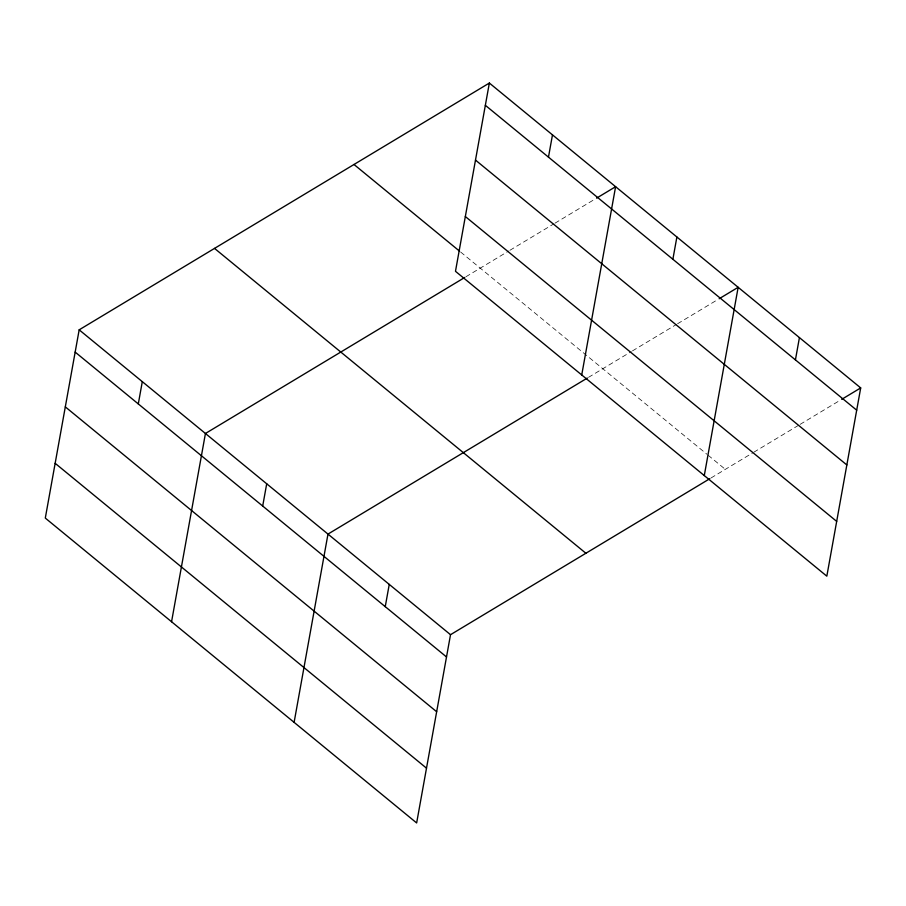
<?xml version="1.0" encoding="UTF-8"?>
<svg xmlns="http://www.w3.org/2000/svg" width="906" height="906" viewBox="0 0 906 906"><rect width="100%" height="100%" fill="white"/><g stroke="black" fill="none" stroke-linecap="round" stroke-linejoin="round"><path stroke-width="0.68" stroke-dasharray="4.53 3.4" d="M465.944 276.749L508.742 250.996M509.931 250.283L553.872 223.85M555.05 223.136L595.423 198.844M588.492 377.349L631.289 351.596M632.479 350.882L676.408 324.45M677.597 323.736L717.971 299.456M711.04 477.96L752.648 452.921M753.837 452.207L798.956 425.061M800.145 424.348L840.519 400.056M460.656 252.049L707.065 454.348M708.141 455.231L725.344 469.353"/><path stroke-width="1.36" d="M489.353 83.046L455.48 271.302L826.827 576.171L860.7 387.915L489.353 83.046L79.173 329.829L45.3 518.085L416.647 822.954L450.52 634.698L709.851 478.674M138.301 403.917L142.299 381.653M171.562 621.743L205.436 433.487L464.755 277.463M262.695 506.046L266.704 483.781M294.11 722.342L327.983 534.087L587.303 378.062M385.243 606.658L389.252 584.393M548.47 157.146L552.479 134.869M581.731 374.959L615.604 186.704L596.612 198.131M672.875 259.275L676.884 237.01M704.279 475.571L738.152 287.304L719.16 298.742M795.423 359.875L799.432 337.61M841.708 399.342L860.7 387.915M485.344 105.311L856.691 410.18M475.491 160.09L846.838 464.959M465.333 216.534L836.68 521.392M353.997 164.484L459.569 251.166M214.529 248.391L585.888 553.26M79.173 329.829L450.52 634.698M75.164 352.094L446.522 656.963M65.311 406.873L436.658 711.742M55.153 463.306L426.511 768.175"/></g></svg>
